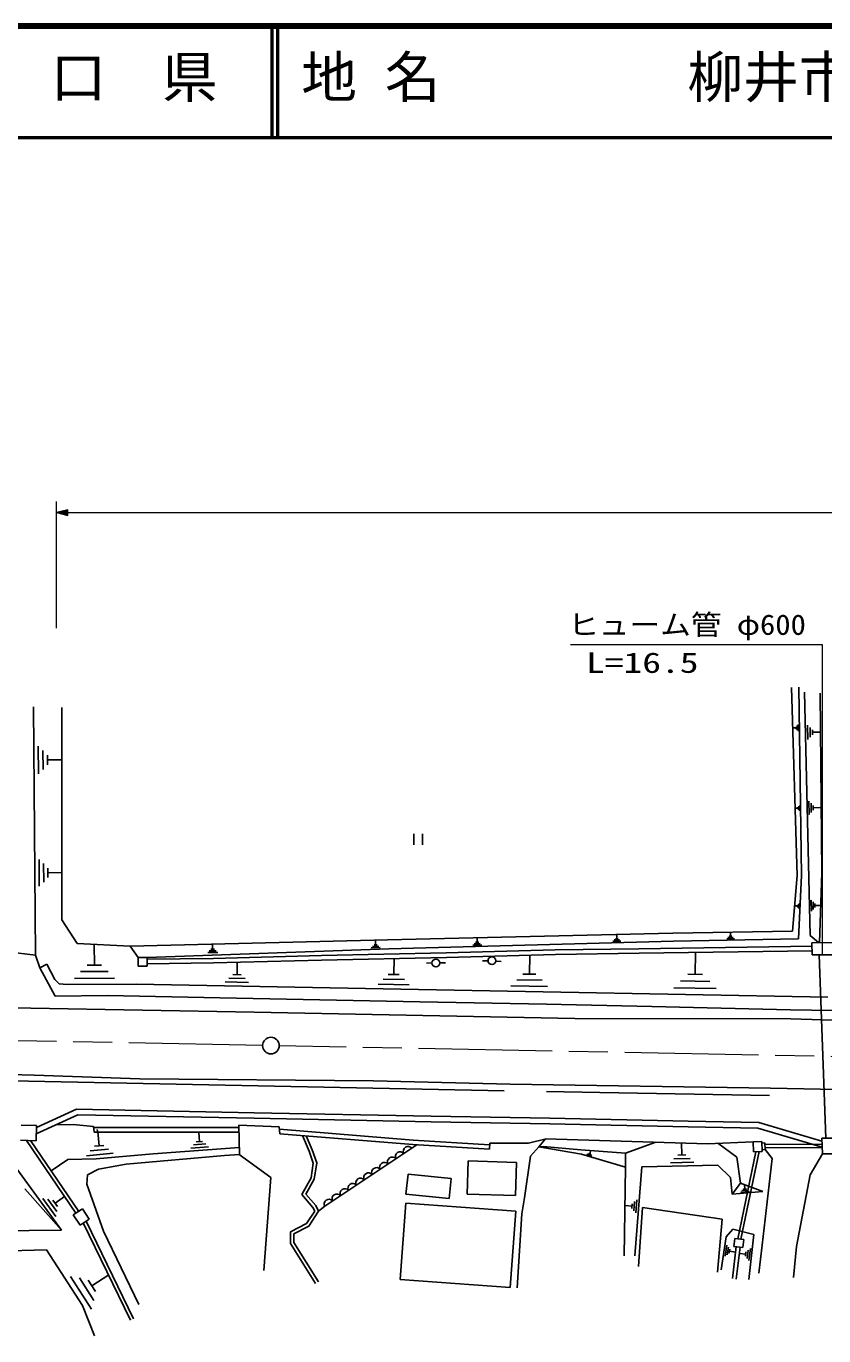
# Model space of a CAD drawing. Units: millimetres, scale not verified. Extents: x 40000 to 680000, y 20000 to 380000.
# Drawn here: x 345700 to 417270, y 262422 to 380000 of the extents above; entities that cross this region are included whole.
import ezdxf
from ezdxf.enums import TextEntityAlignment as Align

# ---------------------------------------------------------------- set-up
doc = ezdxf.new("R2010")
doc.units = ezdxf.units.MM
doc.header["$LTSCALE"] = 1000
doc.linetypes.add('CHAIN', pattern=[18.5, 12, -1.5, 3.5, -1.5])
for name, color, linetype, lineweight in [('M-BGD', 7, 'Continuous', 25), ('M-BMK', 2, 'CHAIN', 13), ('M-BMK-SRVR', 3, 'Continuous', 25), ('M-STR-HTXT', 7, 'Continuous', 13), ('M-TTL', 2, 'Continuous', 140), ('M-TTL-LINE', 7, 'Continuous', 50), ('M-TTL-TXT', 7, 'Continuous', 13)]:
    doc.layers.add(name, color=color, linetype=linetype, lineweight=lineweight)
doc.styles.add('ＭＳ ゴシック', font='')
doc.styles.get('ＭＳ ゴシック').set_extended_font_data('MS Gothic')

# ---------------------------------------------------------------- blocks, each defined once
blk = doc.blocks.new('BUHIN69')
at = {"color": 7, "linetype": 'Continuous', "lineweight": 25}
for p, q in [((620, 116), (-271, 570)), ((-619, -114), (272, -568))]:
    blk.add_line(p, q, dxfattribs=at)
blk = doc.blocks.new('BUHIN169')
at = {"color": 7, "linetype": 'Continuous', "lineweight": 25}
blk.add_circle((0, 0), 348, dxfattribs=at)
blk = doc.blocks.new('BUHIN185')
at = {"color": 3, "linetype": 'Continuous', "lineweight": 25}
blk.add_circle((0, 0), 746, dxfattribs=at)

msp = doc.modelspace()

# ---------------------------------------------------------------- linework, layer by layer
at = {"layer": 'M-BGD'}
for p, q in [((414362, 320637), (414885, 303746)), ((415270, 303741), (415023, 320670)), ((415534, 320202), (416033, 298355)), ((417098, 303990), (416944, 320131)), ((346521, 296594), (346359, 318884)), ((348903, 318839), (348909, 299755)), ((414787, 317005), (414475, 317001)), ((414786, 317110), (414789, 316900)), ((414885, 316801), (414879, 317213)), ((414978, 317306), (414986, 316709)), ((415842, 315951), (415813, 317244)), ((416035, 317047), (416056, 316154)), ((416255, 316380), (416245, 316834)), ((416250, 316607), (416926, 316622)), ((346795, 312879), (346777, 315367)), ((347199, 314982), (347211, 313263)), ((347602, 313691), (347596, 314566)), ((347599, 314129), (348899, 314138)), ((415946, 309224), (415918, 310418)), ((414950, 309787), (414690, 309783)), ((414948, 309874), (414951, 309699)), ((415031, 309617), (415026, 309960)), ((415108, 310038), (415116, 309540)), ((416124, 310237), (416142, 309412)), ((416327, 309620), (416317, 310040)), ((416322, 309830), (416946, 309844)), ((346868, 302796), (346851, 305184)), ((347255, 304815), (347267, 303165)), ((347642, 303576), (347636, 304416)), ((347639, 303996), (348887, 304005)), ((414465, 298740), (414885, 303746)), ((415003, 298061), (415270, 303741)), ((417098, 303990), (416894, 297719)), ((414909, 301011), (414649, 301023)), ((414913, 301099), (414905, 300924)), ((414979, 300836), (414995, 301180)), ((415083, 301252), (415059, 300755)), ((416153, 300542), (416131, 301537)), ((416302, 301386), (416317, 300698)), ((416471, 300872), (416463, 301222)), ((416467, 301047), (416987, 301059)), ((348909, 299755), (350260, 297632)), ((403737, 298580), (414465, 298740)), ((408909, 298293), (408902, 298657)), ((350260, 297632), (355019, 297407)), ((351814, 295696), (351800, 297568)), ((355019, 297407), (378122, 297966)), ((362431, 297127), (362418, 297595)), ((377195, 297525), (376915, 297517)), ((377055, 297521), (377043, 297937)), ((378122, 297966), (403737, 298580)), ((378246, 297170), (403775, 297868)), ((386574, 297508), (385778, 297486)), ((385898, 297623), (386448, 297638)), ((386309, 297760), (386029, 297753)), ((386169, 297757), (386157, 298172)), ((399049, 297862), (398353, 297843)), ((398458, 297963), (398939, 297976)), ((398817, 298083), (398572, 298077)), ((398695, 298080), (398685, 298444)), ((403775, 297868), (415003, 298061)), ((409261, 298071), (408564, 298059)), ((408671, 298178), (409152, 298187)), ((409031, 298295), (408786, 298291)), ((416033, 298355), (416804, 297719)), ((416211, 297714), (418053, 297729)), ((416211, 297714), (416220, 296614)), ((346521, 296594), (344055, 296892)), ((346925, 295473), (346521, 296594)), ((355732, 296377), (355019, 297407)), ((356566, 296378), (355732, 296377)), ((355732, 296377), (355733, 295597)), ((362513, 296300), (356528, 296226)), ((356566, 296378), (378246, 297170)), ((356566, 295597), (356566, 296378)), ((362888, 296848), (361992, 296822)), ((362127, 296977), (362746, 296995)), ((362589, 297132), (362274, 297123)), ((372189, 296561), (362507, 296299)), ((383395, 296793), (372192, 296561)), ((383404, 296393), (372200, 296161)), ((377460, 297273), (376665, 297250)), ((376785, 297387), (377334, 297403)), ((378684, 294864), (378713, 296320)), ((383393, 296793), (393171, 297064)), ((393182, 296664), (383404, 296393)), ((390855, 294892), (390888, 296607)), ((400686, 297172), (393176, 297064)), ((400692, 296772), (393182, 296664)), ((416214, 297393), (400686, 297172)), ((416217, 296993), (400692, 296772)), ((405731, 294863), (405769, 296839)), ((416220, 296614), (418062, 296629)), ((416851, 296619), (417459, 280161)), ((347543, 295802), (346925, 295473)), ((346925, 295473), (348288, 292912)), ((347543, 295802), (348281, 294416)), ((350585, 295120), (353060, 295139)), ((352444, 295701), (351184, 295692)), ((355733, 295597), (356566, 295597)), ((362518, 295900), (356533, 295827)), ((372200, 296161), (362518, 295900)), ((364618, 294849), (364640, 295941)), ((382110, 295894), (381611, 295890)), ((382810, 295899), (383310, 295903)), ((387136, 296094), (386636, 296084)), ((387835, 296072), (388333, 296031)), ((348281, 294416), (348656, 294013)), ((348656, 294013), (349371, 293959)), ((349371, 293959), (355569, 294006)), ((353614, 294540), (350032, 294513)), ((355569, 294006), (379330, 293531)), ((365649, 294146), (363560, 294188)), ((363892, 294533), (365336, 294504)), ((364985, 294842), (364251, 294856)), ((380058, 293927), (377273, 293982)), ((377716, 294442), (379641, 294404)), ((379174, 294854), (378194, 294874)), ((389715, 294393), (391984, 294351)), ((391433, 294881), (390278, 294902)), ((404419, 294289), (407031, 294240)), ((406396, 294851), (405066, 294876)), ((352990, 292961), (348288, 292912)), ((363074, 292762), (352990, 292961)), ((379330, 293531), (417640, 292811)), ((392477, 293788), (389194, 293850)), ((407598, 293593), (403818, 293664)), ((325539, 292189), (346112, 291852)), ((346112, 291852), (366159, 291474)), ((381009, 292414), (363074, 292762)), ((392394, 292205), (381009, 292414)), ((401824, 291977), (392394, 292205)), ((414279, 291702), (401824, 291977)), ((414279, 291702), (445471, 291154)), ((366159, 291474), (394934, 290909)), ((394934, 290909), (414303, 290876)), ((414303, 290876), (445468, 289908)), ((330143, 286170), (346407, 285836)), ((346407, 285836), (355884, 285489)), ((345920, 285276), (329542, 285614)), ((388600, 284429), (345920, 285276)), ((355884, 285489), (376863, 285307)), ((376863, 285307), (389136, 285020)), ((389136, 285020), (412478, 284666)), ((461190, 283652), (412478, 284666)), ((397169, 284270), (392378, 284352)), ((412403, 283984), (397169, 284270)), ((346606, 280560), (350324, 282262)), ((350219, 282764), (346628, 281120)), ((366157, 282454), (350219, 282764)), ((366147, 281954), (350324, 282262)), ((382052, 282128), (366157, 282454)), ((345234, 281347), (346635, 281290)), ((346635, 281290), (346580, 279932)), ((348365, 281365), (349903, 281388)), ((351730, 281221), (349903, 281388)), ((351806, 280716), (351730, 281221)), ((364813, 281111), (351746, 281116)), ((368409, 281174), (364776, 281324)), ((364776, 281324), (364830, 278697)), ((366147, 281954), (382042, 281628)), ((368444, 280567), (368409, 281174)), ((382044, 281628), (392691, 281461)), ((392698, 281961), (382052, 282128)), ((392688, 281461), (405098, 281195)), ((405108, 281694), (392698, 281961)), ((405096, 281195), (411365, 281073)), ((411442, 281571), (405108, 281694)), ((411365, 281073), (417121, 279370)), ((411442, 281571), (417101, 279898)), ((346580, 279932), (345179, 279988)), ((345719, 279967), (350165, 273430)), ((350415, 273596), (346092, 279952)), ((351806, 280716), (364813, 280711)), ((352119, 280628), (352081, 280957)), ((352238, 279478), (352125, 280721)), ((361521, 279878), (360962, 279838)), ((361242, 279858), (361183, 280688)), ((380420, 279986), (368421, 280970)), ((368444, 280567), (380388, 279587)), ((370486, 280399), (371080, 278996)), ((371360, 279104), (370823, 280372)), ((387287, 279575), (380420, 279986)), ((390763, 279721), (392359, 280115)), ((391686, 279375), (392287, 280117)), ((406849, 279657), (392287, 280117)), ((410931, 279840), (406849, 279657)), ((411706, 279866), (410931, 279840)), ((410931, 279840), (410960, 278941)), ((411706, 279866), (411736, 278966)), ((418423, 280172), (417091, 280157)), ((417091, 280157), (417144, 278758)), ((353498, 278810), (351119, 278593)), ((351453, 279027), (353097, 279177)), ((352656, 279516), (351820, 279440)), ((357095, 278769), (351968, 278302)), ((364817, 279318), (357095, 278769)), ((362072, 279396), (360484, 279283)), ((360713, 279568), (361810, 279646)), ((363506, 278615), (364830, 278697)), ((364801, 278695), (367642, 276640)), ((371456, 277914), (371080, 278996)), ((371764, 277943), (371360, 279104)), ((372483, 274059), (380741, 279566)), ((387267, 279176), (380397, 279587)), ((387293, 279708), (387267, 279176)), ((387293, 279708), (390763, 279721)), ((391686, 279375), (390957, 278559)), ((391686, 279375), (392082, 279421)), ((391686, 279375), (395529, 278723)), ((392082, 279421), (395454, 279106)), ((395454, 279106), (399467, 278812)), ((395529, 278723), (399475, 277561)), ((396460, 278548), (395983, 278689)), ((396081, 278747), (396411, 278650)), ((396352, 278749), (396184, 278799)), ((396268, 278774), (396341, 279024)), ((399467, 278812), (402189, 279804)), ((399475, 277561), (399467, 278812)), ((404900, 278670), (404165, 278651)), ((404532, 278661), (404505, 279752)), ((409463, 278464), (407763, 279706)), ((411166, 278947), (409542, 271138)), ((411474, 278958), (409840, 271098)), ((411736, 278966), (410960, 278941)), ((411979, 279734), (411711, 279721)), ((412009, 279144), (411730, 279130)), ((412009, 279144), (411979, 279734)), ((411986, 279586), (417111, 279638)), ((412002, 279286), (417122, 279338)), ((412637, 278328), (412009, 279144)), ((416037, 276885), (417145, 278758)), ((417144, 278758), (418439, 278772)), ((349421, 278240), (347937, 277239)), ((351968, 278302), (349421, 278240)), ((352198, 277384), (354677, 277819)), ((354677, 277819), (363506, 278615)), ((371257, 276599), (371456, 277914)), ((371545, 276500), (371764, 277943)), ((385366, 278126), (385271, 275152)), ((389695, 277987), (385366, 278126)), ((389599, 275014), (389695, 277987)), ((390957, 278559), (390413, 274802)), ((399475, 277561), (399353, 269617)), ((400316, 269592), (400933, 277582)), ((400933, 277582), (407776, 277756)), ((405594, 278005), (403505, 277952)), ((403822, 278312), (405265, 278348)), ((407776, 277756), (408911, 276620)), ((409808, 276131), (409463, 278464)), ((411750, 270570), (412637, 278328)), ((348854, 271908), (344863, 277422)), ((351149, 276022), (351195, 276873)), ((351195, 276873), (352198, 277384)), ((367642, 276640), (367029, 268282)), ((370420, 275098), (371257, 276599)), ((370785, 275137), (371545, 276500)), ((379962, 276941), (379779, 275132)), ((383832, 276549), (379962, 276941)), ((383649, 274740), (383832, 276549)), ((408911, 276620), (409033, 275136)), ((416037, 276885), (414823, 270451)), ((345581, 275621), (348854, 271908)), ((352639, 271815), (351149, 276022)), ((371681, 274121), (370785, 275137)), ((385271, 275152), (389599, 275014)), ((409808, 276131), (409033, 275136)), ((409033, 275136), (411803, 275381)), ((411803, 275381), (409808, 276131)), ((410606, 275382), (409813, 275311)), ((409925, 275456), (410472, 275504)), ((410326, 275618), (410047, 275593)), ((410186, 275606), (410150, 276020)), ((348353, 273136), (347186, 274748)), ((347639, 274693), (348445, 273579)), ((348501, 274039), (348091, 274606)), ((348296, 274323), (349138, 274933)), ((371428, 273954), (370420, 275098)), ((371929, 273602), (371681, 274121)), ((371929, 273602), (372483, 274059)), ((379760, 274332), (379267, 267479)), ((389631, 273622), (379760, 274332)), ((379779, 275132), (383649, 274740)), ((390413, 274802), (390174, 273381)), ((400064, 274075), (399442, 274123)), ((400081, 274285), (400048, 273866)), ((400221, 273651), (400285, 274473)), ((400499, 274640), (400407, 273450)), ((350736, 273807), (349928, 273274)), ((349928, 273274), (350528, 272365)), ((350528, 272365), (351336, 272898)), ((351336, 272898), (350736, 273807)), ((370865, 272497), (371587, 273623)), ((371074, 272268), (371929, 273602)), ((371587, 273623), (371428, 273954)), ((389139, 266769), (389631, 273622)), ((390174, 273381), (389766, 266731)), ((401013, 273939), (400646, 268639)), ((408153, 272886), (401013, 273939)), ((407744, 268140), (408153, 272886)), ((348854, 271908), (340502, 271817)), ((350817, 272555), (355063, 263815)), ((355332, 263946), (351070, 272722)), ((355814, 265243), (352639, 271815)), ((369423, 270708), (369427, 271748)), ((369427, 271748), (370865, 272497)), ((369727, 271566), (371074, 272268)), ((409093, 272005), (408518, 271299)), ((410994, 271522), (409093, 272005)), ((371665, 267123), (369423, 270708)), ((369723, 270793), (369727, 271566)), ((371919, 267282), (369723, 270793)), ((408518, 271299), (408046, 268348)), ((408419, 269573), (408576, 270556)), ((409198, 270454), (409295, 271172)), ((409198, 270454), (409991, 270347)), ((409295, 271172), (410088, 271065)), ((409991, 270347), (410088, 271065)), ((410537, 267485), (410994, 271522)), ((411750, 270570), (411437, 268034)), ((414823, 270451), (414539, 267645)), ((336641, 269867), (347526, 270145)), ((347526, 270145), (350748, 265135)), ((408717, 270376), (408608, 269697)), ((408790, 269840), (408846, 270186)), ((408818, 270013), (409332, 269931)), ((409077, 267576), (409408, 270426)), ((409420, 267497), (409755, 270379)), ((410261, 269757), (409692, 269821)), ((410282, 269948), (410239, 269565)), ((410391, 269363), (410476, 270114)), ((410678, 270260), (410554, 269173)), ((351564, 264825), (349680, 267754)), ((350467, 267615), (351769, 265591)), ((351910, 266390), (351248, 267420)), ((351579, 266905), (353110, 267890)), ((379267, 267479), (389139, 266769)), ((350748, 265135), (351818, 262422))]:
    msp.add_line(p, q, dxfattribs=at)
for centre in [(379256, 278515), (379966, 278989), (377126, 277095), (377836, 277568), (378546, 278042), (375706, 276148), (376416, 276621), (373576, 274727), (374286, 275201), (374996, 275674), (372866, 274254)]:
    msp.add_arc(centre, 430, 40.43121, 206.96536, dxfattribs=at)
at = {"layer": 'M-BMK'}
for p, q in [((366911, 288500), (293236, 289862)), ((466891, 286538), (368411, 288463))]:
    msp.add_line(p, q, dxfattribs=at)
at = {"layer": 'M-STR-HTXT'}
for p, q in [((348427, 325949), (348427, 337331)), ((348427, 336331), (567635, 336331)), ((417143, 324446), (394542, 324446)), ((417143, 296621), (417143, 324446))]:
    msp.add_line(p, q, dxfattribs=at)
for points in [[(348427, 336331), (349427, 336081), (349427, 336581)], [(348632, 336331), (349365, 336506), (349365, 336156)], [(348732, 336331), (349327, 336468), (349327, 336193)], [(348835, 336331), (349290, 336431), (349290, 336231)], [(348935, 336331), (349252, 336393), (349252, 336268)]]:
    msp.add_lwpolyline(points, close=True, dxfattribs=at)
for points in [[(348530, 336331), (349402, 336543), (349402, 336118), (348532, 336331)], [(349215, 336331), (349037, 336331), (349215, 336356), (349215, 336306), (349037, 336331)]]:
    msp.add_lwpolyline(points, dxfattribs=at)
at = {"layer": 'M-TTL'}
msp.add_line((680000, 380000), (40000, 380000), dxfattribs=at)
at = {"layer": 'M-TTL-LINE'}
for p, q in [((367750, 380000), (367750, 370000)), ((368250, 380000), (368250, 370000)), ((40000, 370000), (680000, 370000))]:
    msp.add_line(p, q, dxfattribs=at)

# ---------------------------------------------------------------- block references
at = {"layer": 'M-BGD', "rotation": 117}
for name, p in [('BUHIN69', (380881, 306993)), ('BUHIN169', (382460, 295896)), ('BUHIN169', (387486, 296100))]:
    msp.add_blockref(name, p, dxfattribs=at)
at = {"layer": 'M-BMK-SRVR', "rotation": 117}
msp.add_blockref('BUHIN185', (367661, 288478), dxfattribs=at)

# ---------------------------------------------------------------- texts
at = {"layer": 'M-STR-HTXT', "style": 'ＭＳ ゴシック'}
for s, width, p in [('ヒューム管 φ600', 1.1, (394339, 324801)), ('L=16.5', 1.35, (395933, 321390))]:
    msp.add_text(s, height=1833, dxfattribs=dict(at, width=width)).set_placement(p, align=Align.BOTTOM_LEFT)
at = {"layer": 'M-TTL-TXT', "style": 'ＭＳ ゴシック'}
for s, p in [('山\u3000口\u3000県', (337875, 372500)), ('地 名', (370380, 372500)), ('柳井市\u3000伊陸', (405024, 372500))]:
    msp.add_text(s, height=3666, dxfattribs=at).set_placement(p, align=Align.BOTTOM_LEFT)

doc.saveas('drawing.dxf')
